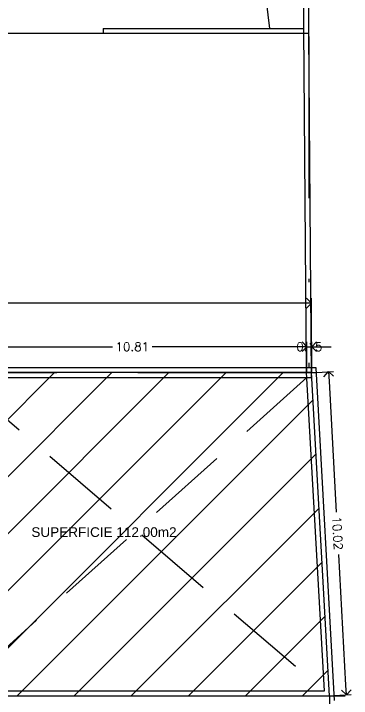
# Model space of a CAD drawing. Extents: x 26 to 214, y -151 to 101.
# Drawn here: x 201.4 to 211.85, y -106.2 to -85.02 of the extents above; entities that cross this region are included whole.
import ezdxf

# ---------------------------------------------------------------- set-up
doc = ezdxf.new("R2010")
doc.units = 0
doc.header["$LTSCALE"] = 10
doc.header["$MEASUREMENT"] = 0
for name, pattern in [('CENTER', [2, 1.25, -0.25, 0.25, -0.25]), ('DASHDOT', [1, 0.5, -0.25, 0, -0.25]), ('HIDDEN', [0.375, 0.25, -0.125])]:
    doc.linetypes.add(name, pattern=pattern)
doc.layers.get('0').update_dxf_attribs({"linetype": 'CONTINUOUS'})
doc.layers.get('DEFPOINTS').update_dxf_attribs({"linetype": 'CONTINUOUS'})
for name, color, linetype in [('00-COTAS-PARCIALES', 1, 'CONTINUOUS'), ('00-M-A-300', 6, 'CONTINUOUS'), ('00-MUROS', 5, 'CONTINUOUS'), ('00-TEXTOS', 4, 'CONTINUOUS'), ('EJE-MEDIANERA-PA', 1, 'CENTER'), ('EJES', 6, 'DASHDOT'), ('proyeccion', 4, 'HIDDEN')]:
    doc.layers.add(name, color=color, linetype=linetype)
doc.styles.add('ARIAL', font='arial.ttf')
doc.styles.add('ROMANS', font='romans.shx')
doc.dimstyles.new('COTA1502', dxfattribs={"dimscale": 1.5, "dimtxt": 0.18, "dimasz": 0.2, "dimexe": 0.1, "dimexo": 0.1, "dimgap": 0.09, "dimtad": 0, "dimzin": 0, "dimdsep": 46, "dimtxsty": 'ROMANS', "dimblk": 'OPEN90', "dimcen": 0.1, "dimclrd": 256, "dimclre": 256, "dimclrt": 2, "dimadec": 0, "dimazin": 0, "dimtfac": 1, "dimtix": 1, "dimtmove": 2, "dimatfit": 3, "dimldrblk": 'OPEN90', "dimfxl": 0, "dimtolj": 1, "dimtzin": 0, "dimarcsym": 0})

# ---------------------------------------------------------------- blocks, each defined once
blk = doc.blocks.new('_Open90')
at = {"color": 0, "linetype": 'ByBlock', "lineweight": -2}
for p, q in [((0, 0), (-1, 0)), ((-0.5, 0.5), (0, 0)), ((0, 0), (-0.5, -0.5))]:
    blk.add_line(p, q, dxfattribs=at)
blk = doc.blocks.new('*D61')
at = {"layer": '00-COTAS-PARCIALES', "lineweight": -2, "transparency": 16777216}
for p, q in [((148.752, -95.823), (148.752, -93.825)), ((210.622, -96.243), (210.622, -93.825)), ((149.052, -93.975), (179.019, -93.975)), ((210.322, -93.975), (180.356, -93.975))]:
    blk.add_line(p, q, dxfattribs=at)
at = {"layer": 'DEFPOINTS', "color": 0, "transparency": 16777216}
for p in [(210.622, -93.975), (148.752, -95.973), (210.622, -96.393)]:
    blk.add_point(p, dxfattribs=at)
at = {"layer": '00-COTAS-PARCIALES', "lineweight": -2, "transparency": 16777216, "xscale": 0.3, "yscale": 0.3, "zscale": 0.3, "rotation": 180}
blk.add_blockref('_Open90', (148.752, -93.975), dxfattribs=at)
at = {"layer": '00-COTAS-PARCIALES', "lineweight": -2, "transparency": 16777216, "xscale": 0.3, "yscale": 0.3, "zscale": 0.3}
blk.add_blockref('_Open90', (210.622, -93.975), dxfattribs=at)
at = {"layer": '00-COTAS-PARCIALES', "color": 2, "transparency": 16777216, "insert": (179.687, -93.975), "char_height": 0.27, "attachment_point": 5, "style": 'ROMANS'}
blk.add_mtext('\\A1;61.87', dxfattribs=at)
blk = doc.blocks.new('*D11')
at = {"layer": '00-COTAS-PARCIALES', "lineweight": -2, "transparency": 16777216}
for p, q in [((210.772, -96.115), (211.298, -96.086)), ((211.165, -96.393), (211.39, -100.439)), ((211.687, -105.794), (211.463, -101.749)), ((211.327, -106.115), (211.854, -106.086))]:
    blk.add_line(p, q, dxfattribs=at)
at = {"layer": 'DEFPOINTS', "color": 0, "transparency": 16777216}
for p in [(210.622, -96.123), (211.178, -106.123), (211.704, -106.094)]:
    blk.add_point(p, dxfattribs=at)
at = {"layer": '00-COTAS-PARCIALES', "lineweight": -2, "transparency": 16777216, "xscale": 0.3, "yscale": 0.3, "zscale": 0.3}
for p, rotation in [((211.149, -96.094), 93.17873336775087), ((211.704, -106.094), 273.1787333677509)]:
    blk.add_blockref('_Open90', p, dxfattribs=dict(at, rotation=rotation))
at = {"layer": '00-COTAS-PARCIALES', "color": 2, "transparency": 16777216, "insert": (211.426, -101.094), "char_height": 0.27, "attachment_point": 5, "rotation": 273.1787, "style": 'ROMANS'}
blk.add_mtext('\\A1;10.02', dxfattribs=at)
blk = doc.blocks.new('*D10')
at = {"layer": '00-COTAS-PARCIALES', "lineweight": -2, "transparency": 16777216}
for p, q in [((199.672, -96.123), (199.672, -95.172)), ((199.972, -95.322), (204.459, -95.322)), ((210.18, -95.322), (205.694, -95.322)), ((210.48, -96.123), (210.48, -95.172))]:
    blk.add_line(p, q, dxfattribs=at)
at = {"layer": 'DEFPOINTS', "color": 0, "transparency": 16777216}
for p in [(210.48, -95.322), (199.672, -96.273), (210.48, -96.273)]:
    blk.add_point(p, dxfattribs=at)
at = {"layer": '00-COTAS-PARCIALES', "lineweight": -2, "transparency": 16777216, "xscale": 0.3, "yscale": 0.3, "zscale": 0.3, "rotation": 180}
blk.add_blockref('_Open90', (199.672, -95.322), dxfattribs=at)
at = {"layer": '00-COTAS-PARCIALES', "lineweight": -2, "transparency": 16777216, "xscale": 0.3, "yscale": 0.3, "zscale": 0.3}
blk.add_blockref('_Open90', (210.48, -95.322), dxfattribs=at)
at = {"layer": '00-COTAS-PARCIALES', "color": 2, "transparency": 16777216, "insert": (205.076, -95.322), "char_height": 0.27, "attachment_point": 5, "style": 'ROMANS'}
blk.add_mtext('\\A1;10.81', dxfattribs=at)
blk = doc.blocks.new('*D65')
at = {"layer": '00-COTAS-PARCIALES', "lineweight": -2, "transparency": 16777216}
for p, q in [((210.18, -95.322), (209.88, -95.322)), ((210.48, -96.123), (210.48, -95.172)), ((210.48, -95.322), (210.63, -95.322)), ((210.63, -96.115), (210.63, -95.172)), ((210.93, -95.322), (211.23, -95.322))]:
    blk.add_line(p, q, dxfattribs=at)
at = {"layer": 'DEFPOINTS', "color": 0, "transparency": 16777216}
for p in [(210.63, -95.322), (210.48, -96.273), (210.63, -96.265)]:
    blk.add_point(p, dxfattribs=at)
at = {"layer": '00-COTAS-PARCIALES', "lineweight": -2, "transparency": 16777216, "xscale": 0.3, "yscale": 0.3, "zscale": 0.3}
blk.add_blockref('_Open90', (210.48, -95.322), dxfattribs=at)
at = {"layer": '00-COTAS-PARCIALES', "lineweight": -2, "transparency": 16777216, "xscale": 0.3, "yscale": 0.3, "zscale": 0.3, "rotation": 180}
blk.add_blockref('_Open90', (210.63, -95.322), dxfattribs=at)
at = {"layer": '00-COTAS-PARCIALES', "color": 2, "transparency": 16777216, "insert": (210.555, -95.322), "char_height": 0.27, "attachment_point": 5, "style": 'ROMANS'}
blk.add_mtext('\\A1;0.15', dxfattribs=at)

msp = doc.modelspace()

# ---------------------------------------------------------------- hatches: boundary and pattern name
h = msp.add_hatch()
h.set_pattern_fill('ANSI31', color=2, scale=10, style=0)
h.set_pattern_definition([(45, (121.4715, -104.8454), (-0.883883, 0.883883), [])])
h.paths.add_polyline_path([(211.182, -106.13), (210.622, -96.123), (199.672, -96.123), (199.672, -106.123)])

# ---------------------------------------------------------------- linework, layer by layer
for p, q in [((204.172, -85.473), (204.172, -85.623)), ((210.472, -96.123), (210.389, -85.473))]:
    msp.add_line(p, q)
msp.add_lwpolyline([(201.583, -21.9), (208.138, -75.76), (209.32, -85.473)])
msp.add_lwpolyline([(211.182, -106.13), (210.622, -96.123), (199.672, -96.123), (199.672, -106.123)], close=True)
at = {"layer": '00-COTAS-PARCIALES'}
msp.add_line((211.182, -106.13), (211.182, -107.512), dxfattribs=at)
at = {"layer": '00-M-A-300', "color": 4}
for p, q in [((210.764, -95.973), (199.672, -95.973)), ((199.672, -96.273), (210.631, -96.273))]:
    msp.add_line(p, q, dxfattribs=at)
at = {"layer": '00-M-A-300'}
for p, q in [((211.019, -105.973), (210.472, -96.123)), ((211.336, -106.273), (210.764, -95.973)), ((190.913, -105.973), (211.019, -105.973))]:
    msp.add_line(p, q, dxfattribs=at)
at = {"layer": '00-MUROS'}
msp.add_line((210.622, -96.273), (210.539, -85.623), dxfattribs=at)
for points in [[(204.172, -85.623), (210.539, -85.623), (210.539, -75.623), (203.947, -21.461), (174.167, -25.085), (177.883, -55.623), (187.957, -55.623), (190.391, -75.623), (148.752, -75.623)], [(204.172, -85.473), (210.389, -85.473), (210.389, -75.632), (203.816, -21.628), (174.334, -25.216), (178.016, -55.473), (188.09, -55.473), (190.56, -75.773), (148.752, -75.773)]]:
    msp.add_lwpolyline(points, dxfattribs=at)
at = {"layer": 'EJE-MEDIANERA-PA'}
for p, q in [((145.244, -96.123), (210.773, -96.123)), ((211.178, -106.123), (210.622, -96.123)), ((191.082, -106.123), (211.664, -106.123))]:
    msp.add_line(p, q, dxfattribs=at)
at = {"layer": 'EJES'}
for p, q in [((210.539, -75.623), (210.539, -95.973)), ((148.752, -85.623), (210.539, -85.623))]:
    msp.add_line(p, q, dxfattribs=at)
at = {"layer": 'proyeccion'}
for p, q in [((199.672, -96.273), (211.019, -105.973)), ((210.48, -96.273), (199.672, -105.973))]:
    msp.add_line(p, q, dxfattribs=at)

# ---------------------------------------------------------------- texts
at = {"layer": '00-TEXTOS', "insert": (204.199, -101.061, -43.35), "char_height": 0.3, "width": 5.07004, "attachment_point": 5, "style": 'ARIAL'}
msp.add_mtext('SUPERFICIE 112.00m2', dxfattribs=at)

# ---------------------------------------------------------------- dimensions: what is measured, and where the dimension line sits
at = {"layer": '00-COTAS-PARCIALES'}
for base, p1, p2, picture, middle in [((210.622, -93.975), (148.752, -95.973), (210.622, -96.393), '*D61', (179.687, -93.975)), ((210.48, -95.322), (199.672, -96.273), (210.48, -96.273), '*D10', (205.076, -95.322)), ((210.63, -95.322), (210.48, -96.273), (210.63, -96.265), '*D65', (210.555, -95.322))]:
    dim = msp.add_linear_dim(base=base, p1=p1, p2=p2, dimstyle='COTA1502', dxfattribs=at)
    dim.commit()
    dim.dimension.update_dxf_attribs({"geometry": picture, "text_midpoint": middle})
dim = msp.add_aligned_dim(p1=(210.622, -96.123), p2=(211.178, -106.123), distance=0.527, dimstyle='COTA1502', dxfattribs=at)
dim.commit()
dim.dimension.update_dxf_attribs({"geometry": '*D11', "text_midpoint": (211.426, -101.094)})

doc.saveas('drawing.dxf')
